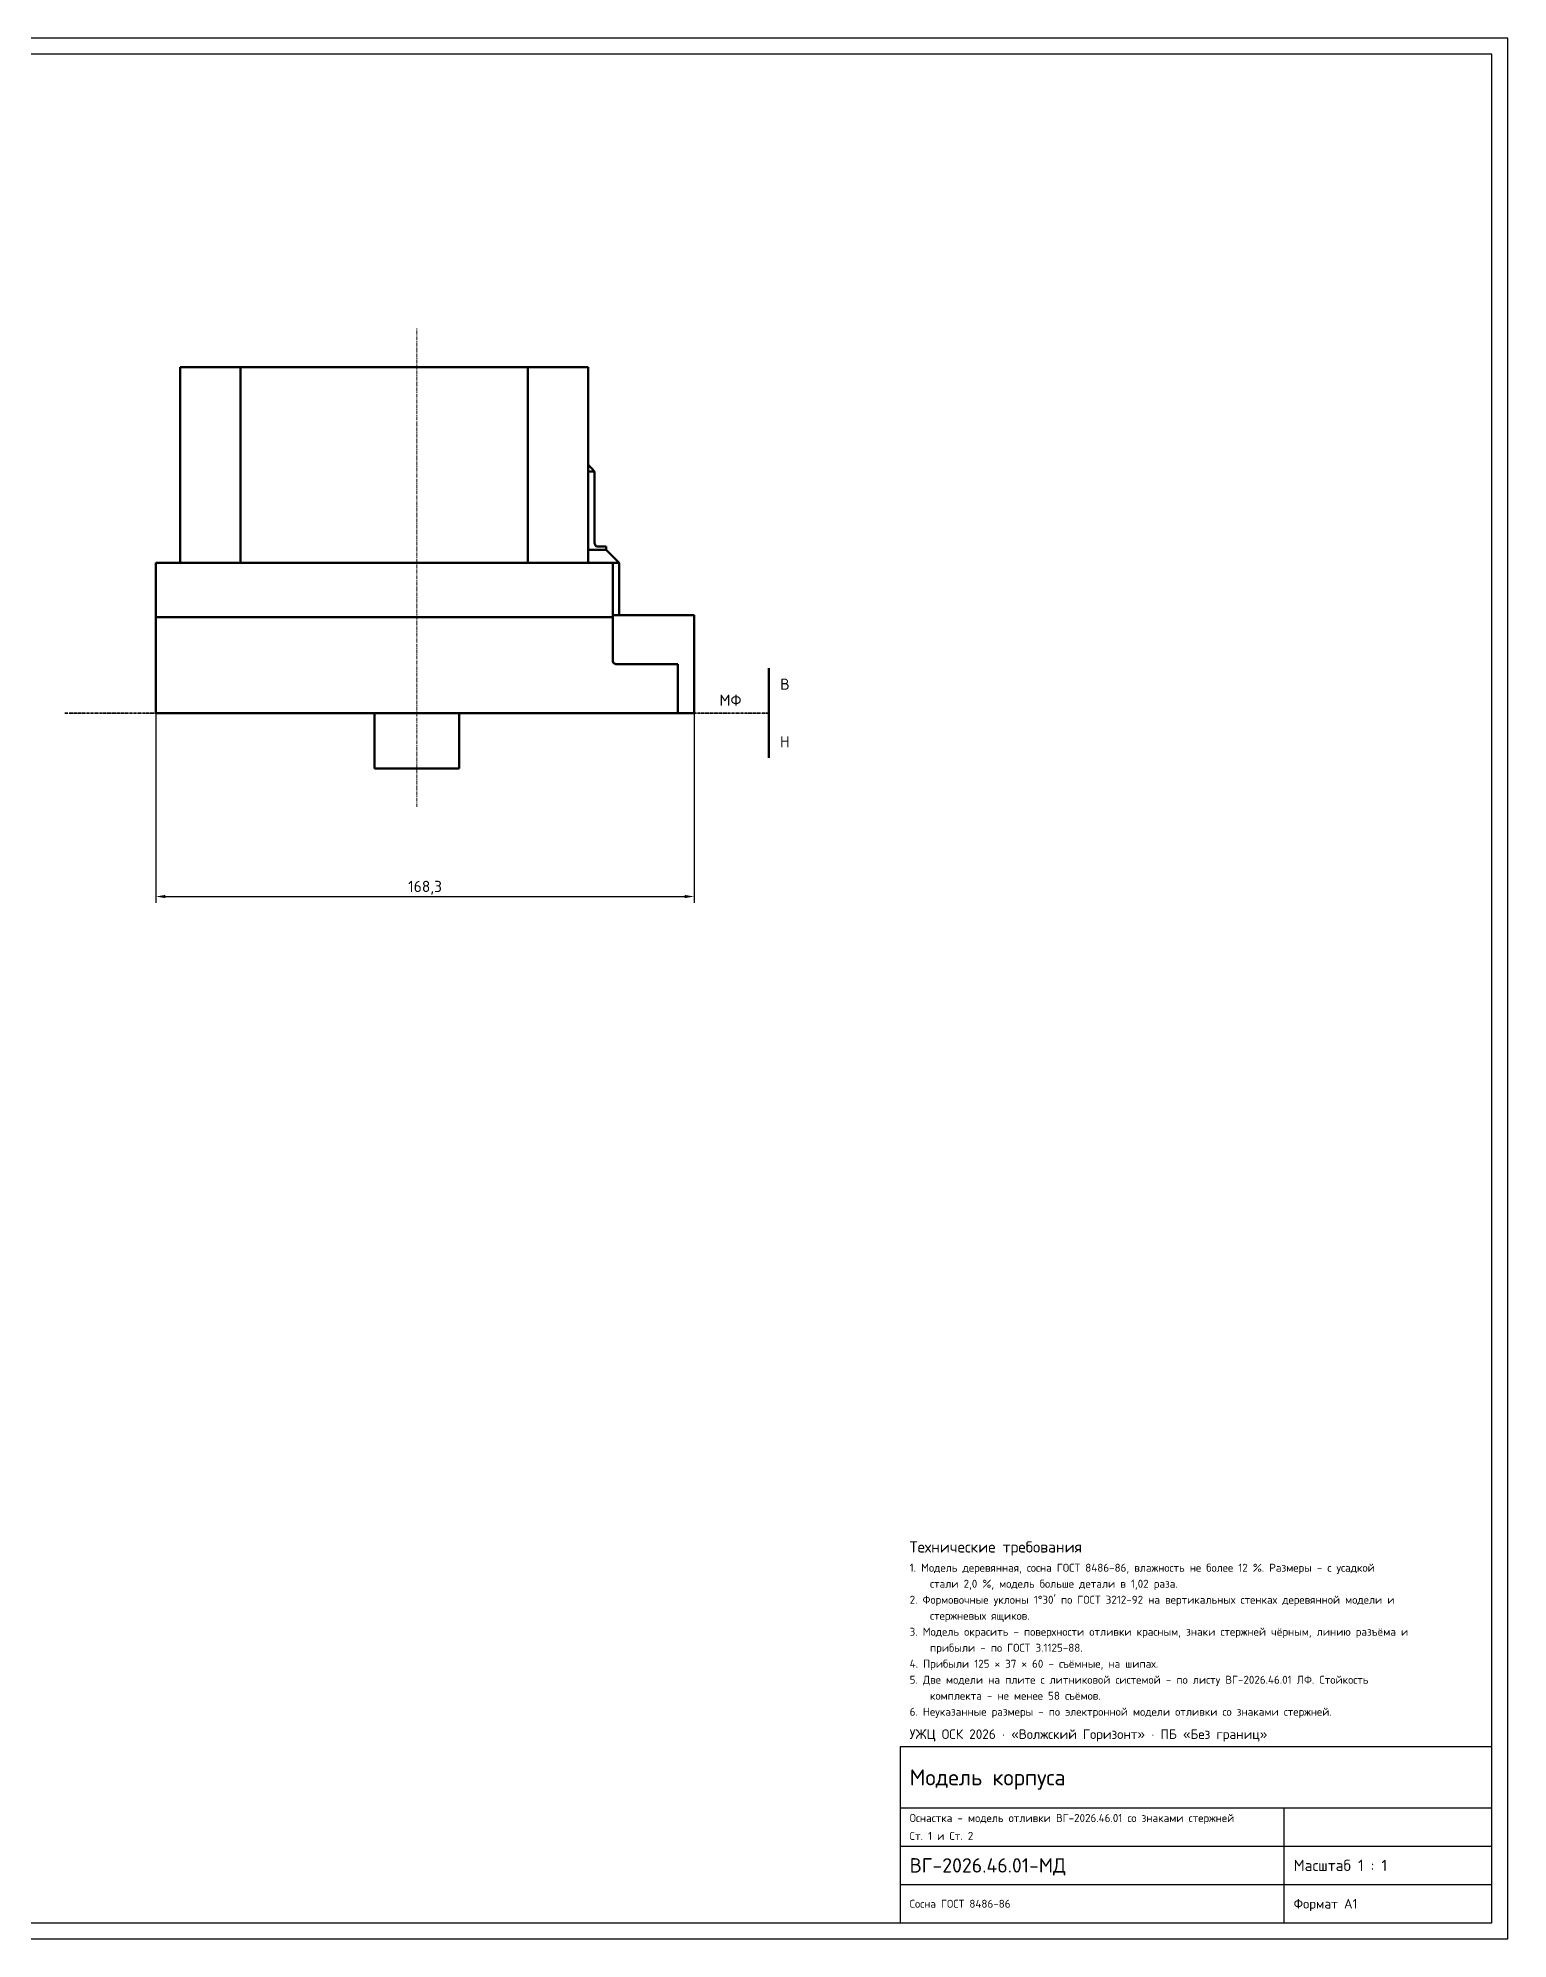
# Model space of a CAD drawing. Header units: millimetres. Extents: x 0 to 841, y 0 to 594.
# Drawn here: x 382 to 841, y 0 to 594 of the extents above; entities that cross this region are included whole.
import ezdxf
from ezdxf.enums import TextEntityAlignment as Align

# ---------------------------------------------------------------- set-up
doc = ezdxf.new("R2010")
doc.units = ezdxf.units.MM
doc.header["$LTSCALE"] = 0.35
doc.linetypes.add('CENTER', pattern=[5.08, 3.175, -0.635, 0.635, -0.635])
doc.linetypes.add('DASHDOT', pattern=[3.556, 2.54, -0.508, 0, -0.508])
for name, color, linetype in [('00_РАМКА', 7, 'Continuous'), ('08_ТЕКСТ', 7, 'Continuous'), ('09_РАЗМЕРЫ', 7, 'Continuous')]:
    doc.layers.add(name, color=color, linetype=linetype)
for name, color, linetype, lineweight in [('07_ОСИ', 2, 'CENTER', 18), ('20_ВИДИМЫЕ', 7, 'Continuous', 50), ('26_РАЗЪЁМ', 7, 'DASHDOT', 35)]:
    doc.layers.add(name, color=color, linetype=linetype, lineweight=lineweight)
doc.styles.add('ГОСТ', font='isocpeur.ttf')
doc.dimstyles.new('ГОСТ', dxfattribs={"dimtxt": 3.5, "dimasz": 3, "dimexe": 2, "dimexo": 0, "dimgap": 1, "dimtad": 1, "dimdec": 1, "dimtxsty": 'ГОСТ', "dimcen": 2.5, "dimclrd": 7, "dimclre": 7, "dimclrt": 7, "dimazin": 3, "dimtfac": 1, "dimtmove": 0, "dimatfit": 3, "dimarcsym": 0})

msp = doc.modelspace()

# ---------------------------------------------------------------- linework, layer by layer
at = {"layer": '00_РАМКА'}
for p, q in [((651, 41), (836, 41)), ((771, 5), (771, 41)), ((651, 29), (836, 29)), ((651, 17), (836, 17))]:
    msp.add_line(p, q, dxfattribs=at)
for points in [[(0, 0), (841, 0), (841, 594), (0, 594)], [(20, 5), (836, 5), (836, 589), (20, 589)], [(651, 5), (836, 5), (836, 60), (651, 60)]]:
    msp.add_lwpolyline(points, close=True, dxfattribs=at)
at = {"layer": '07_ОСИ'}
msp.add_line((500, 353.74), (500, 503.2), dxfattribs=at)
at = {"layer": '20_ВИДИМЫЕ'}
for q in [(610, 397.08), (610, 369.08)]:
    msp.add_line((610, 383.08), q, dxfattribs=at)
for points in [[(444.92, 491.2), (443.63, 491.2), (442.35, 491.2), (441.08, 491.2), (439.84, 491.2), (438.6, 491.2), (437.41, 491.2), (436.25, 491.2), (435.12, 491.2), (434.06, 491.2), (433.02, 491.2), (432.06, 491.2), (431.15, 491.2), (430.29, 491.2), (429.53, 491.2), (428.81, 491.2), (428.19, 491.2), (427.64, 491.2), (427.14, 491.2), (426.78, 491.2), (426.46, 491.2), (426.25, 491.2), (426.12, 491.2), (426.05, 491.2)], [(426.05, 491.2), (426.05, 430)], [(534.68, 491.2), (444.92, 491.2)], [(444.92, 429.97), (444.92, 491.2)], [(534.68, 429.97), (534.68, 491.2)], [(553.55, 491.2), (553.48, 491.2), (553.35, 491.2), (553.14, 491.2), (552.82, 491.2), (552.46, 491.2), (551.96, 491.2), (551.41, 491.2), (550.79, 491.2), (550.07, 491.2), (549.31, 491.2), (548.45, 491.2), (547.54, 491.2), (546.58, 491.2), (545.54, 491.2), (544.48, 491.2), (543.35, 491.2), (542.19, 491.2), (541, 491.2), (539.76, 491.2), (538.52, 491.2), (537.25, 491.2), (535.97, 491.2), (534.68, 491.2)], [(553.55, 491.2), (553.55, 430)], [(553.55, 460.6), (553.57, 460.6), (553.59, 460.6), (553.61, 460.6), (553.63, 460.6), (553.65, 460.6), (553.67, 460.6)], [(555.46, 458.56), (555.17, 458.56), (554.87, 458.56), (554.55, 458.56), (554.23, 458.56), (553.89, 458.56), (553.55, 458.56)], [(553.67, 460.6), (553.97, 460.26), (554.27, 459.92), (554.57, 459.58), (554.86, 459.24), (555.16, 458.9), (555.46, 458.56)], [(555.46, 458.56), (555.46, 437.14)], [(553.55, 434.08), (555.02, 434.08), (556.28, 434.08), (557.31, 434.08), (558.12, 434.08), (558.7, 434.08), (559.04, 434.08), (559.16, 434.08)], [(556.15, 435.1), (555.98, 435.17), (555.82, 435.37), (555.67, 435.69), (555.56, 436.11), (555.49, 436.6), (555.46, 437.14)], [(555.46, 437.13), (555.46, 437.11), (555.46, 437.09), (555.46, 437.08), (555.46, 437.06), (555.46, 437.04), (555.46, 437.03)], [(555.48, 436.69), (555.48, 436.68), (555.48, 436.66), (555.48, 436.65), (555.48, 436.64), (555.48, 436.63), (555.49, 436.62)], [(555.55, 436.17), (555.55, 436.16), (555.55, 436.15), (555.55, 436.14), (555.56, 436.12), (555.56, 436.11), (555.56, 436.1)], [(555.62, 435.85), (555.63, 435.84), (555.63, 435.82), (555.64, 435.81), (555.64, 435.79), (555.65, 435.77), (555.65, 435.76)], [(559.16, 435.1), (559.07, 435.1), (558.82, 435.1), (558.4, 435.1), (557.81, 435.1), (557.06, 435.1), (556.15, 435.1)], [(559.16, 435.1), (559.16, 434.08)], [(559.16, 434.08), (563.24, 430)], [(418.4, 430), (442, 430)], [(418.4, 428.98), (418.4, 429.24), (418.4, 429.49), (418.4, 429.7), (418.4, 429.86), (418.4, 429.96), (418.4, 430)], [(418.4, 428.98), (418.4, 413.01)], [(442, 430), (442.48, 430), (442.97, 429.99), (443.46, 429.99), (443.94, 429.98), (444.43, 429.98), (444.92, 429.97)], [(444.92, 429.97), (444.43, 429.98), (443.94, 429.98), (443.46, 429.99), (442.97, 429.99), (442.48, 430), (442, 430)], [(444.92, 429.97), (534.68, 429.97)], [(534.68, 429.97), (535.17, 429.98), (535.66, 429.98), (536.14, 429.99), (536.63, 429.99), (537.12, 430), (537.6, 430)], [(537.6, 430), (537.12, 430), (536.63, 429.99), (536.14, 429.99), (535.66, 429.98), (535.17, 429.98), (534.68, 429.97)], [(537.6, 430), (561.2, 430)], [(561.2, 430), (561.2, 429.96), (561.2, 429.86), (561.2, 429.7), (561.2, 429.49), (561.2, 429.24), (561.2, 428.98)], [(563.24, 430), (563.18, 430), (563.01, 430), (562.73, 430), (562.33, 430), (561.82, 430), (561.2, 430)], [(561.2, 413.01), (561.2, 428.98)], [(563.24, 430), (563.24, 413.68)], [(418.4, 413.01), (561.2, 413.01)], [(418.4, 413.01), (418.4, 392.82)], [(586.7, 413.68), (561.2, 413.68)], [(561.2, 399.4), (561.2, 413.01)], [(586.7, 383.08), (586.7, 413.68)], [(562.22, 398.38), (561.97, 398.41), (561.72, 398.51), (561.5, 398.68), (561.33, 398.9), (561.23, 399.15), (561.2, 399.4)], [(562.22, 398.38), (581.6, 398.38)], [(581.6, 392.82), (581.6, 398.38)], [(418.4, 389.31), (418.4, 389.93), (418.4, 390.55), (418.4, 391.15), (418.4, 391.73), (418.4, 392.29), (418.4, 392.82)], [(581.6, 392.82), (581.6, 392.29), (581.6, 391.73), (581.6, 391.15), (581.6, 390.55), (581.6, 389.93), (581.6, 389.31)], [(418.4, 389.2), (418.4, 389.31)], [(418.4, 383.08), (418.4, 383.23), (418.4, 383.69), (418.4, 384.42), (418.4, 385.38), (418.4, 386.54), (418.4, 387.84), (418.4, 389.2)], [(581.6, 389.2), (581.6, 389.31)], [(581.6, 389.2), (581.6, 387.84), (581.6, 386.54), (581.6, 385.38), (581.6, 384.42), (581.6, 383.69), (581.6, 383.23), (581.6, 383.08)], [(581.6, 383.08), (418.4, 383.08)], [(486.74, 365.74), (486.74, 383.08)], [(513.26, 365.74), (513.26, 383.08)], [(586.7, 383.08), (581.6, 383.08)], [(486.74, 365.74), (486.88, 365.74), (487.02, 365.74), (487.34, 365.74), (487.76, 365.74), (488.24, 365.74), (488.91, 365.74), (489.59, 365.74), (490.46, 365.74), (491.35, 365.74), (492.34, 365.74), (493.41, 365.74), (494.5, 365.74), (495.69, 365.74), (496.88, 365.74), (498.12, 365.74), (499.37, 365.74), (500.63, 365.74), (501.88, 365.74), (503.12, 365.74), (504.31, 365.74), (505.5, 365.74), (506.59, 365.74), (507.66, 365.74), (508.65, 365.74), (509.54, 365.74), (510.41, 365.74), (511.09, 365.74), (511.76, 365.74), (512.24, 365.74), (512.66, 365.74), (512.98, 365.74), (513.12, 365.74), (513.26, 365.74)]]:
    msp.add_lwpolyline(points, dxfattribs=at)
at = {"layer": '26_РАЗЪЁМ'}
msp.add_line((390, 383.08), (610, 383.08), dxfattribs=at)

# ---------------------------------------------------------------- texts
at = {"layer": '08_ТЕКСТ', "style": 'ГОСТ'}
for s, p in [('В', (615, 392.08)), ('МФ', (598, 387.08)), ('Н', (615, 374.08))]:
    msp.add_text(s, height=3.5, dxfattribs=at).set_placement(p, align=Align.MIDDLE_CENTER)
for s, height, p in [('Технические требования', 3.5, (654, 122.5)), ('1. Модель деревянная, сосна ГОСТ 8486-86, влажность не более 12 %. Размеры - с усадкой', 2.5, (654, 116)), ("2. Формовочные уклоны 1°30' по ГОСТ 3212-92 на вертикальных стенках деревянной модели и", 2.5, (654, 106)), ('    стали 2,0 %, модель больше детали в 1,02 раза.', 2.5, (654, 111)), ('    стержневых ящиков.', 2.5, (654, 101)), ('3. Модель окрасить - поверхности отливки красным, знаки стержней чёрным, линию разъёма и', 2.5, (654, 96)), ('    прибыли - по ГОСТ 3.1125-88.', 2.5, (654, 91)), ('4. Прибыли 125 × 37 × 60 - съёмные, на шипах.', 2.5, (654, 86)), ('5. Две модели на плите с литниковой системой - по листу ВГ-2026.46.01 ЛФ. Стойкость', 2.5, (654, 81)), ('    комплекта - не менее 58 съёмов.', 2.5, (654, 76)), ('6. Неуказанные размеры - по электронной модели отливки со знаками стержней.', 2.5, (654, 71)), ('УЖЦ ОСК 2026 · «Волжский Горизонт» · ПБ «Без границ»', 3, (654, 64)), ('Модель корпуса', 5, (654, 50.5)), ('Оснастка - модель отливки ВГ-2026.46.01 со знаками стержней', 2.5, (654, 37.8)), ('Ст. 1 и Ст. 2', 2.5, (654, 32.2)), ('ВГ-2026.46.01-МД', 4.5, (654, 23)), ('Масштаб 1 : 1', 3.5, (774, 23)), ('Сосна ГОСТ 8486-86', 2.5, (654, 11)), ('Формат A1', 3, (774, 11))]:
    msp.add_text(s, height=height, dxfattribs=at).set_placement(p, align=Align.MIDDLE_LEFT)

# ---------------------------------------------------------------- dimensions: what is measured, and where the dimension line sits
at = {"layer": '09_РАЗМЕРЫ'}
msp.add_linear_dim(base=(418.4, 325.74), p1=(418.4, 383.08), p2=(586.7, 383.08), text='168,3', dimstyle='ГОСТ', override={"dimtxsty": 'ГОСТ'}, dxfattribs=at).render()

doc.saveas('drawing.dxf')
